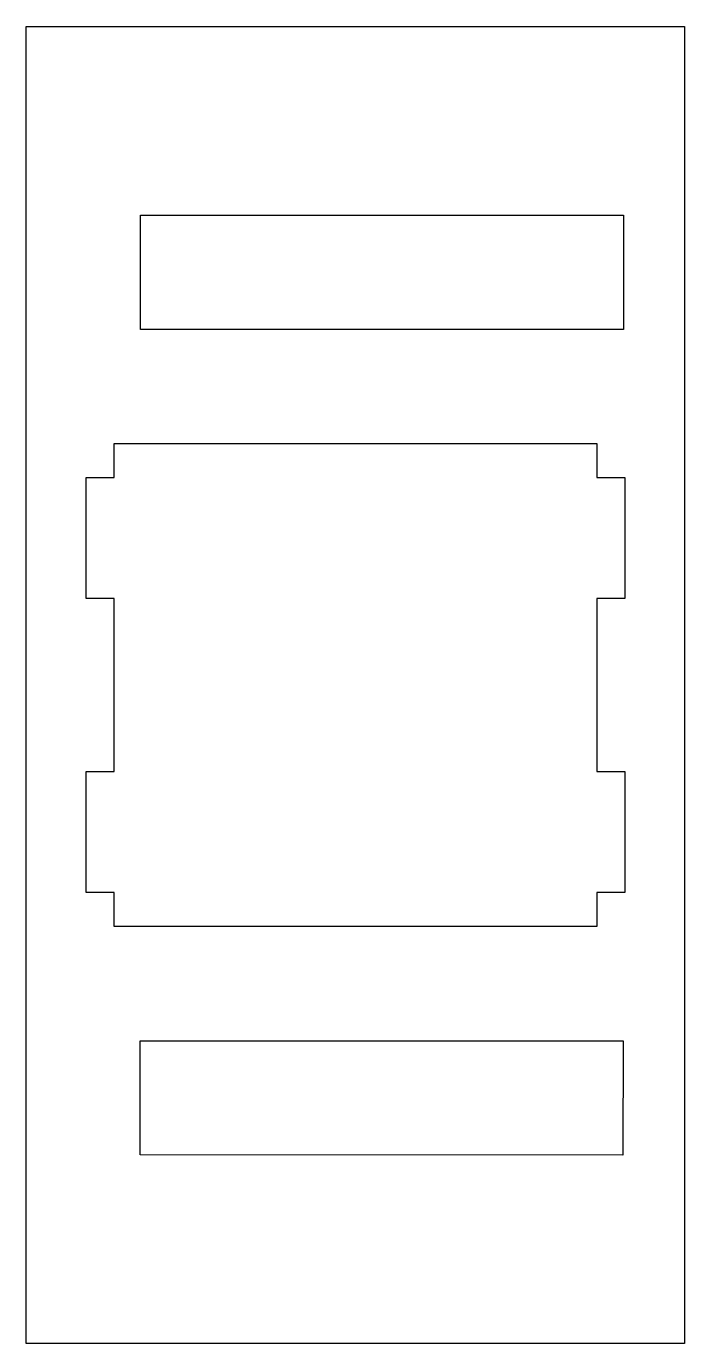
# Model space of a CAD drawing. Extents: x 0 to 19.1, y 0 to 38.1.
import ezdxf

# ---------------------------------------------------------------- set-up
doc = ezdxf.new("R2010")
doc.units = 0
doc.header["$MEASUREMENT"] = 0
doc.layers.get('0').update_dxf_attribs({"color": 1, "linetype": 'CONTINUOUS'})
doc.layers.add('1', color=18, linetype='CONTINUOUS')

msp = doc.modelspace()

# ---------------------------------------------------------------- linework, layer by layer
for points in [[(3.307, 32.637), (17.276, 32.634), (17.276, 29.331), (3.305, 29.336)], [(1.727, 13.045), (1.727, 16.546), (2.54, 16.546), (2.54, 21.554), (1.727, 21.554), (1.727, 25.055), (2.54, 25.055), (2.54, 26.035), (16.51, 26.035), (16.51, 25.055), (17.323, 25.055), (17.323, 21.554), (16.51, 21.554), (16.51, 16.546), (17.323, 16.546), (17.323, 13.045), (16.51, 13.045), (16.51, 12.065), (2.54, 12.065), (2.54, 13.045)], [(3.296, 8.763), (17.266, 8.756), (17.264, 5.454), (3.296, 5.46)]]:
    msp.add_lwpolyline(points, close=True)
at = {"layer": '1'}
msp.add_lwpolyline([(19.05, 38.1), (19.05, 0), (0, 0), (0, 38.1)], close=True, dxfattribs=at)

doc.saveas('drawing.dxf')
